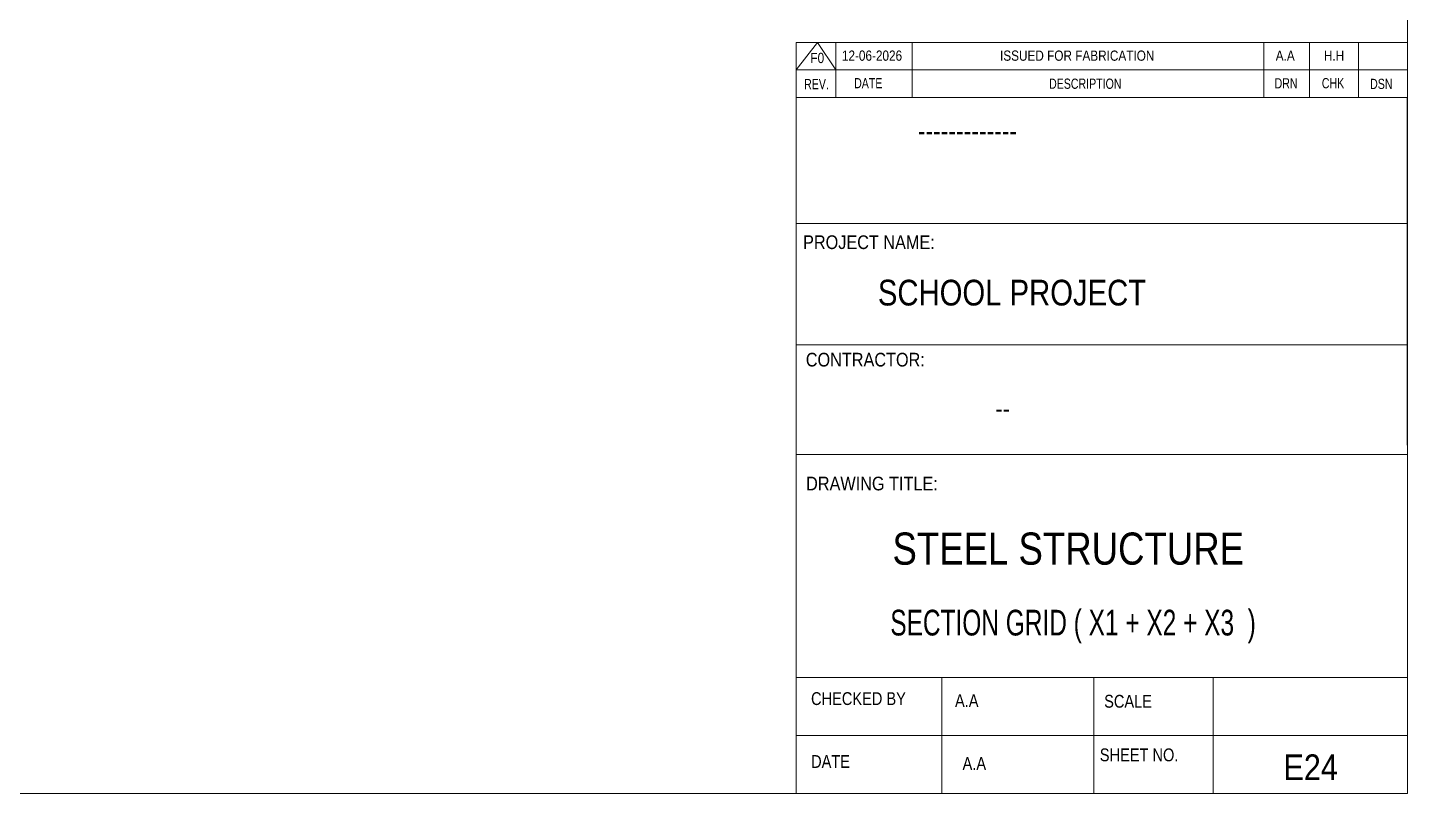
# Model space of a CAD drawing. Header units: millimetres. Extents: x -38 to 785, y -178 to 396.
# Drawn here: x 506.1 to 784.8, y -177.8 to -23 of the extents above; entities that cross this region are included whole.
import ezdxf

# ---------------------------------------------------------------- set-up
doc = ezdxf.new("R2010")
doc.units = ezdxf.units.MM
doc.linetypes.add('XKITLINE00', pattern=[0])
doc.layers.add('DrawingSheet', color=5, linetype='Continuous', lineweight=0)
doc.layers.add('OtherObjectType', color=7, linetype='Continuous', lineweight=0)
doc.styles.add('@ARIAL_UNICODE_MS_BOLD', font='ARIAL.TTF')
doc.styles.add('ARIAL', font='ARIAL.TTF')
doc.styles.add('ARIAL_NARROW', font='ARIALN.TTF')
doc.styles.add('COMIC_SANS_MS_BOLD', font='COMICBD.TTF')
doc.styles.add('SWIS721_EX_BT', font='ARIAL.TTF')
doc.styles.add('SWISSE', font='ARIAL.TTF')

# ---------------------------------------------------------------- blocks, each defined once
blk = doc.blocks.new('*A171')
at = {"layer": 'DrawingSheet', "color": 5, "linetype": 'XKITLINE00', "lineweight": 0}
for p, q in [((784.85, -177.78), (784.85, 396.22)), ((-35.15, -177.78), (784.85, -177.78))]:
    blk.add_line(p, q, dxfattribs=at)
blk = doc.blocks.new('*A172')
at = {"layer": 'OtherObjectType', "color": 7, "linetype": 'XKITLINE00', "lineweight": 0}
for p, q in [((661.35, -26.02), (784.84, -26.02)), ((661.35, -31.58), (665.67, -26.02)), ((661.35, -31.58), (661.35, -26.02)), ((665.67, -26.02), (669.37, -31.58)), ((669.37, -31.58), (669.37, -26.02)), ((684.81, -31.58), (684.81, -26.02)), ((755.82, -31.58), (755.82, -26.02)), ((765.09, -31.58), (765.09, -26.02)), ((774.97, -31.58), (774.97, -26.02)), ((784.84, -31.58), (784.84, -26.02)), ((661.35, -31.58), (784.84, -31.58)), ((661.35, -37.13), (661.35, -31.58)), ((665.05, -31.58), (784.84, -31.58)), ((669.37, -37.13), (669.37, -31.58)), ((684.81, -37.13), (684.81, -31.58)), ((755.82, -37.13), (755.82, -31.58)), ((765.09, -37.13), (765.09, -31.58)), ((774.97, -37.13), (774.97, -31.58)), ((784.84, -37.13), (784.84, -31.58))]:
    blk.add_line(p, q, dxfattribs=at)
at = {"layer": 'OtherObjectType', "color": 7, "style": 'ARIAL_NARROW'}
for s, height, width, p in [('12-06-2026', 2.058, 1.008832, (670.61, -29.72)), ('ISSUED FOR FABRICATION', 2.0583, 1.008832, (702.55, -29.72)), ('A.A', 2.058, 1.008832, (758.25, -29.72)), ('H.H', 2.058, 1.008832, (767.98, -29.72)), ('F0', 2.058, 1.008832, (664.25, -30.19)), ('REV.', 2.058, 0.907949, (662.98, -35.47)), ('DATE', 2.058, 0.907949, (673.08, -35.28)), ('DESCRIPTION', 2.0583, 0.907949, (712.46, -35.39)), ('DRN', 2.058, 0.907949, (758.02, -35.31)), ('CHK', 2.058, 0.907949, (767.56, -35.28)), ('DSN', 2.058, 0.907949, (777.31, -35.43))]:
    blk.add_text(s, height=height, dxfattribs=dict(at, width=width)).set_placement(p)
blk = doc.blocks.new('*A173')
at = {"layer": 'OtherObjectType', "color": 2, "linetype": 'XKITLINE00', "lineweight": 0}
for p, q in [((661.35, -37.13), (784.85, -37.13)), ((661.35, -177.78), (661.35, -37.14)), ((784.83, -37.15), (784.85, -177.78)), ((784.85, -62.64), (661.35, -62.64)), ((661.35, -87.15), (784.85, -87.15)), ((784.85, -109.29), (661.35, -109.29)), ((784.85, -154.38), (661.35, -154.38)), ((690.79, -154.38), (690.79, -177.78)), ((721.47, -177.78), (721.47, -154.38)), ((745.6, -177.78), (745.6, -154.38)), ((784.85, -166.08), (661.35, -166.08)), ((784.85, -177.78), (661.35, -177.78))]:
    blk.add_line(p, q, dxfattribs=at)
at = {"layer": 'OtherObjectType', "color": 4, "style": '@ARIAL_UNICODE_MS_BOLD', "width": 0.85}
blk.add_text('-------------', height=3.9, dxfattribs=at).set_placement((685.96, -45.88))
at = {"layer": 'OtherObjectType', "color": 3}
for s, height, style, width, p in [('PROJECT NAME:', 2.7618, 'SWIS721_EX_BT', 0.85, (662.77, -67.77)), ('CONTRACTOR:', 2.7618, 'SWISSE', 0.85, (663.32, -91.51)), ('DRAWING TITLE:', 2.7618, 'SWIS721_EX_BT', 0.85, (663.38, -116.54)), ('SECTION GRID ( X1 + X2 + X3  ) ', 5.2, 'ARIAL', 0.68, (680.39, -145.87)), ('E24', 5.2, 'ARIAL', 0.85, (759.81, -175.1))]:
    blk.add_text(s, height=height, dxfattribs=dict(at, style=style, width=width)).set_placement(p)
at = {"layer": 'OtherObjectType', "color": 7, "width": 0.85}
for s, height, p in [('SCHOOL PROJECT', 5.2, (677.88, -79.18)), ('STEEL STRUCTURE', 6.5, (680.83, -131.56)), ('CHECKED BY', 2.592, (664.38, -159.92)), ('A.A', 2.592, (693.46, -160.33)), ('SCALE', 2.592, (723.59, -160.46)), ('SHEET NO.', 2.592, (722.71, -171.29)), ('DATE', 2.592, (664.39, -172.63)), ('A.A', 2.592, (694.99, -173.03))]:
    blk.add_text(s, height=height, dxfattribs=at).set_placement(p)
at = {"layer": 'OtherObjectType', "color": 1, "style": 'COMIC_SANS_MS_BOLD', "width": 0.85}
blk.add_text('--', height=3.9, dxfattribs=at).set_placement((701.61, -101.93))

msp = doc.modelspace()

# ---------------------------------------------------------------- block references
at = {"lineweight": 0}
for name in ['*A171', '*A172', '*A173']:
    msp.add_blockref(name, (0, 0), dxfattribs=at)

doc.saveas('drawing.dxf')
